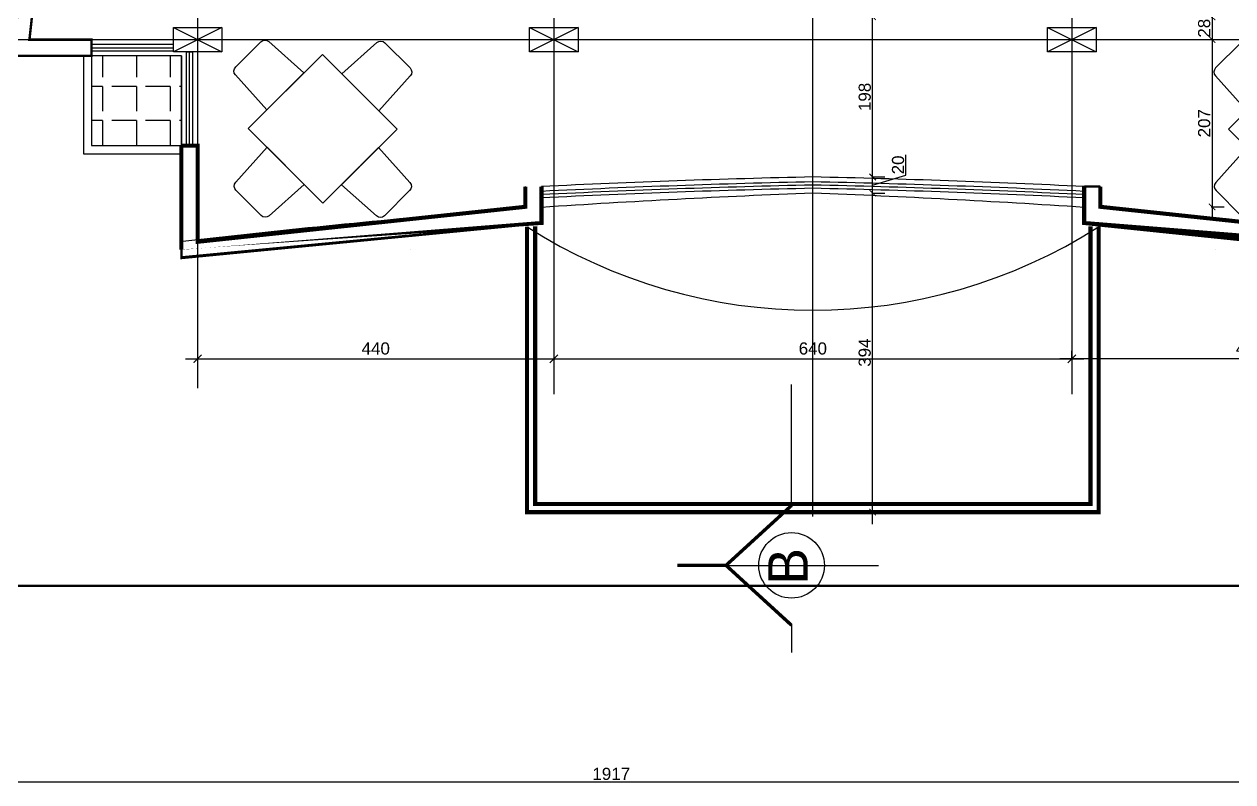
# Model space of a CAD drawing. Extents: x 250879 to 348495, y -51522 to -9360.
# Drawn here: x 307321 to 308816, y -44290 to -43353 of the extents above; entities that cross this region are included whole.
import ezdxf

# ---------------------------------------------------------------- set-up
doc = ezdxf.new("R2010")
doc.units = 0
doc.layers.get('0').update_dxf_attribs({"linetype": 'CONTINUOUS'})
doc.layers.get('DEFPOINTS').update_dxf_attribs({"color": 9, "linetype": 'CONTINUOUS'})
for name, color, linetype in [('AXIS', 1, 'CONTINUOUS'), ('COLUMN', 5, 'CONTINUOUS'), ('DIM', 3, 'CONTINUOUS'), ('FURNITURE', 4, 'CONTINUOUS'), ('WALL', 7, 'CONTINUOUS'), ('WALL1', 2, 'CONTINUOUS')]:
    doc.layers.add(name, color=color, linetype=linetype)
doc.styles.get("Standard").update_dxf_attribs({"font": 'sanss___.ttf', "height": 15})
doc.dimstyles.get("Standard").update_dxf_attribs({"dimtxt": 15, "dimasz": 10, "dimexe": 10, "dimexo": 30, "dimgap": 5, "dimtad": 1, "dimdec": 0, "dimdsep": 46, "dimtxsty": 'Standard', "dimblk1": 'ARCHTICK', "dimblk2": 'ARCHTICK', "dimsah": 1, "dimcen": 2.5, "dimdle": 15, "dimclrd": 3, "dimclre": 3, "dimclrt": 3, "dimazin": 0, "dimtfac": 1, "dimtdec": 0, "dimtmove": 2, "dimatfit": 2, "dimldrblk": 'ARCHTICK', "dimfxl": 1.045499999999997, "dimfxlon": 1, "dimtolj": 1, "dimtzin": 0, "dimarcsym": 0})
doc.dimstyles.new('STANDARD$0', dxfattribs={"dimscale": 0, "dimtxt": 12, "dimasz": 8, "dimexe": 15, "dimexo": 0.0625, "dimgap": 2, "dimtad": 1, "dimdec": 0, "dimzin": 0, "dimdsep": 46, "dimtxsty": 'Standard', "dimblk1": 'ARCHTICK', "dimblk2": 'ARCHTICK', "dimsah": 1, "dimcen": 0.09, "dimdle": 15, "dimclrd": 3, "dimclre": 3, "dimclrt": 3, "dimazin": 0, "dimtfac": 1, "dimtdec": 0, "dimtofl": 0, "dimtmove": 1, "dimatfit": 3, "dimldrblk": 'ARCHTICK', "dimfxl": 1.045499999999997, "dimfxlon": 1, "dimtolj": 1, "dimtzin": 0, "dimarcsym": 0})

# ---------------------------------------------------------------- blocks, each defined once
blk = doc.blocks.new('_ARCHTICK')
at = {"color": 0, "linetype": 'ByBlock', "const_width": 0.15}
blk.add_lwpolyline([(-0.5, -0.5), (0.5, 0.5)], dxfattribs=at)
blk = doc.blocks.new('*D2046')
at = {"layer": 'DEFPOINTS', "color": 0, "linetype": 'ByBlock', "ltscale": 3, "transparency": 16777216}
for p in [(307535.8007568899, -43759.28375353797), (307976.2776350423, -43759.28375353797), (307976.2776350423, -43767.07146409552)]:
    blk.add_point(p, dxfattribs=at)
at = {"layer": 'WALL1', "color": 3, "linetype": 'ByBlock', "lineweight": -2, "ltscale": 3, "transparency": 16777216}
for p, q in [((307520.8007568899, -43767.07146409552), (307991.2776350423, -43767.07146409552)), ((307535.8007568899, -43767.07146409552), (307535.8007568899, -43777.07146409552)), ((307976.2776350423, -43767.07146409552), (307976.2776350423, -43777.07146409552))]:
    blk.add_line(p, q, dxfattribs=at)
at = {"layer": 'WALL1', "color": 3, "linetype": 'ByBlock', "lineweight": -2, "ltscale": 3, "transparency": 16777216, "xscale": 10, "yscale": 10, "zscale": 10, "rotation": 180}
blk.add_blockref('_ARCHTICK', (307535.8007568899, -43767.07146409552), dxfattribs=at)
at = {"layer": 'WALL1', "color": 3, "linetype": 'ByBlock', "lineweight": -2, "ltscale": 3, "transparency": 16777216, "xscale": 10, "yscale": 10, "zscale": 10}
blk.add_blockref('_ARCHTICK', (307976.2776350423, -43767.07146409552), dxfattribs=at)
at = {"layer": 'WALL1', "color": 3, "linetype": 'ByBlock', "ltscale": 3, "transparency": 16777216, "insert": (307756.0391959661, -43754.34512664696), "char_height": 15, "attachment_point": 5}
blk.add_mtext('\\A1;440', dxfattribs=at)
blk = doc.blocks.new('*D2047')
at = {"layer": 'DEFPOINTS', "color": 0, "linetype": 'ByBlock', "ltscale": 3, "transparency": 16777216}
for p in [(307976.2776350423, -43759.28375353797), (308616.596558321, -43767.07146409552), (308616.596558321, -43767.07146409552)]:
    blk.add_point(p, dxfattribs=at)
at = {"layer": 'WALL1', "color": 3, "linetype": 'ByBlock', "lineweight": -2, "ltscale": 3, "transparency": 16777216}
for p, q in [((307961.2776350423, -43767.07146409552), (308631.596558321, -43767.07146409552)), ((307976.2776350423, -43767.07146409552), (307976.2776350423, -43777.07146409552)), ((308616.596558321, -43767.07146409552), (308616.596558321, -43757.07146409552))]:
    blk.add_line(p, q, dxfattribs=at)
at = {"layer": 'WALL1', "color": 3, "linetype": 'ByBlock', "lineweight": -2, "ltscale": 3, "transparency": 16777216, "xscale": 10, "yscale": 10, "zscale": 10, "rotation": 180}
blk.add_blockref('_ARCHTICK', (307976.2776350423, -43767.07146409552), dxfattribs=at)
at = {"layer": 'WALL1', "color": 3, "linetype": 'ByBlock', "lineweight": -2, "ltscale": 3, "transparency": 16777216, "xscale": 10, "yscale": 10, "zscale": 10}
blk.add_blockref('_ARCHTICK', (308616.596558321, -43767.07146409552), dxfattribs=at)
at = {"layer": 'WALL1', "color": 3, "linetype": 'ByBlock', "ltscale": 3, "transparency": 16777216, "insert": (308296.4370966817, -43754.33483858112), "char_height": 15, "attachment_point": 5}
blk.add_mtext('\\A1;640', dxfattribs=at)
blk = doc.blocks.new('*D2052')
at = {"layer": 'DEFPOINTS', "color": 0, "linetype": 'ByBlock', "ltscale": 3, "transparency": 16777216}
for p in [(308616.596558321, -43759.28375353797), (308616.596558321, -43767.07146409552), (309057.0734364734, -43759.28375353797)]:
    blk.add_point(p, dxfattribs=at)
at = {"layer": 'WALL1', "color": 3, "linetype": 'ByBlock', "lineweight": -2, "ltscale": 3, "transparency": 16777216}
for p, q in [((309072.0734364734, -43767.07146409552), (308601.596558321, -43767.07146409552)), ((308616.596558321, -43767.07146409552), (308616.596558321, -43777.07146409552)), ((309057.0734364734, -43767.07146409552), (309057.0734364734, -43777.07146409552))]:
    blk.add_line(p, q, dxfattribs=at)
at = {"layer": 'WALL1', "color": 3, "linetype": 'ByBlock', "lineweight": -2, "ltscale": 3, "transparency": 16777216, "xscale": 10, "yscale": 10, "zscale": 10, "rotation": 180}
blk.add_blockref('_ARCHTICK', (308616.596558321, -43767.07146409552), dxfattribs=at)
at = {"layer": 'WALL1', "color": 3, "linetype": 'ByBlock', "lineweight": -2, "ltscale": 3, "transparency": 16777216, "xscale": 10, "yscale": 10, "zscale": 10}
blk.add_blockref('_ARCHTICK', (309057.0734364734, -43767.07146409552), dxfattribs=at)
at = {"layer": 'WALL1', "color": 3, "linetype": 'ByBlock', "ltscale": 3, "transparency": 16777216, "insert": (308836.8349973972, -43754.34512664696), "char_height": 15, "attachment_point": 5}
blk.add_mtext('\\A1;440', dxfattribs=at)
blk = doc.blocks.new('*D24')
at = {"layer": 'DEFPOINTS', "color": 0, "linetype": 'Continuous', "transparency": 16777216}
for p in [(157318.4182129309, -36546.69352747884), (159235.4182129309, -36546.69352747884), (159235.4182129309, -36789.02014064544)]:
    blk.add_point(p, dxfattribs=at)
at = {"layer": 'WALL', "color": 3, "linetype": 'Continuous', "lineweight": -2, "transparency": 16777216}
for p, q in [((157303.4182129309, -36789.02014064544), (159250.4182129309, -36789.02014064544)), ((157318.4182129309, -36787.97464064544), (157318.4182129309, -36804.02014064544)), ((159235.4182129309, -36787.97464064544), (159235.4182129309, -36804.02014064544))]:
    blk.add_line(p, q, dxfattribs=at)
at = {"layer": 'WALL', "color": 3, "linetype": 'Continuous', "lineweight": -2, "transparency": 16777216, "xscale": 8, "yscale": 8, "zscale": 8, "rotation": 180}
blk.add_blockref('_ARCHTICK', (157318.4182129309, -36789.02014064544), dxfattribs=at)
at = {"layer": 'WALL', "color": 3, "linetype": 'Continuous', "lineweight": -2, "transparency": 16777216, "xscale": 8, "yscale": 8, "zscale": 8}
blk.add_blockref('_ARCHTICK', (159235.4182129309, -36789.02014064544), dxfattribs=at)
at = {"layer": 'WALL', "color": 3, "linetype": 'Continuous', "transparency": 16777216, "insert": (158276.9182129309, -36779.29380319688), "char_height": 15, "attachment_point": 5}
blk.add_mtext('\\A1;1917', dxfattribs=at)
blk = doc.blocks.new('T')
at = {"layer": 'FURNITURE'}
for p, q in [((59.79252248664852, 45), (29.25238714070292, 45)), ((24.26008537464077, 40.2773500981275), (22.02245481364662, 0)), ((67.02245481364662, 0), (64.78482425265247, 40.2773500981275)), ((67.02245481364662, 0), (22.02245481364662, 0)), ((-45, -29.7299323269981), (-45, -60.2700676729437)), ((0, -22.5), (-40.2773500981275, -24.73763056099415)), ((0, -22.5), (0, -67.5)), ((90.71160120709101, -22.5), (130.9889513051603, -24.73763056099415)), ((90.71160120709101, -22.5), (90.71160120709101, -67.5)), ((135.711601207091, -29.7299323269981), (135.711601207091, -60.2700676729437)), ((-40.2773500981275, -65.26236943900585), (0, -67.5)), ((130.9889513051603, -65.26236943900585), (90.71160120709101, -67.5)), ((67.8558006035164, -90), (22.8558006035164, -90)), ((25.09343116451055, -130.2773500981275), (22.8558006035164, -90)), ((67.8558006035164, -90), (65.61817004252225, -130.2773500981275)), ((60.62586827651832, -135), (30.08573293057271, -135))]:
    blk.add_line(p, q, dxfattribs=at)
blk.add_lwpolyline([(90.71160120709101, -90), (0, -90), (0, 0), (90.71160120709101, 0)], close=True, dxfattribs=at)
for centre, start, end in [((29.25238714070292, 40), 90, 176.8201698792108), ((59.79252248664852, 40), 3.179830120789212, 90), ((-40.00000000005821, -29.7299323269981), 93.1798301207892, 180), ((130.711601207091, -29.7299323269981), 0, 86.82016987921078), ((-40.00000000005821, -60.2700676729437), 180, 266.8201698792108), ((130.711601207091, -60.2700676729437), 273.1798301207892, 0), ((30.08573293057271, -130), 183.1798301207892, 270), ((60.6258682764601, -130), 270, 356.8201698792108)]:
    blk.add_arc(centre, 5, start, end, dxfattribs=at)
at = {"layer": 'WALL'}
for p, q in [((-81.2861841992708, -65), (-81.2861841992708, -65)), ((124.2175085435156, -65), (124.2175085435156, -65))]:
    blk.add_line(p, q, dxfattribs=at)
blk = doc.blocks.new('COLUMN')
at = {"layer": 'AXIS'}
for p, q in [((236924.6994773077, -9644.256519553426), (236984.6994773077, -9674.256519553426)), ((236984.6994773077, -9644.256519553426), (236924.6994773077, -9674.256519553426))]:
    blk.add_line(p, q, dxfattribs=at)
at = {"layer": 'COLUMN'}
blk.add_lwpolyline([(236924.6994773077, -9644.256519553426), (236984.6994773077, -9644.256519553426), (236984.6994773077, -9674.256519553426), (236924.6994773077, -9674.256519553426)], close=True, dxfattribs=at)
blk = doc.blocks.new('AXISG')
at = {"layer": 'AXIS'}
for p, q in [((306715.5200998911, -23682.84522527471), (306715.5200998911, -19766.81669786142)), ((305954.8837600994, -19949.16446858895), (305954.8837600994, -23524.12586554483)), ((306395.3606382518, -19949.16446858895), (306395.3606382518, -23531.69156735711)), ((307035.6795615304, -19949.16446858895), (307035.6795615304, -23531.69156735711)), ((305587.5163161242, -23093.16213682806), (307936.9012656476, -23093.16213682806))]:
    blk.add_line(p, q, dxfattribs=at)
at = {"layer": 'WALL', "linetype": 'Continuous'}
for p in [(69000.18428279168, -13433.90561727464), (69440.66116094415, -13433.90561727464), (70080.98008422274, -13433.90561727464)]:
    blk.add_blockref('COLUMN', p, dxfattribs=at)
blk = doc.blocks.new('sec')
at = {"layer": 'WALL'}
for p, q in [((0, 105.8532076054325), (0, 319.4481774866144)), ((0, 105.8532076054325), (-115.7147705813695, 0)), ((-115.7147705813695, 0), (153.6676689041051, 0)), ((0, -105.8532076054325), (0, -153.7743780556848))]:
    blk.add_line(p, q, dxfattribs=at)
at = {"layer": 'WALL', "const_width": 6}
for points in [[(0, 105.8532076054325), (-115.7147705813695, 0), (-201.5248270763404, 0)], [(0, -105.8532076054325), (-115.7147705813695, 0)]]:
    blk.add_lwpolyline(points, dxfattribs=at)
at = {"layer": 'WALL'}
blk.add_circle((0, 0), 57.93203715517807, dxfattribs=at)
blk = doc.blocks.new('*D1936')
at = {"layer": 'DEFPOINTS', "color": 0, "linetype": 'Continuous', "transparency": 16777216}
for p in [(308586.5965583209, -42714.17488419762), (308586.5965583209, -43344.11540488907), (308789.9962061851, -43344.11540488907)]:
    blk.add_point(p, dxfattribs=at)
at = {"layer": 'WALL', "color": 3, "linetype": 'Continuous', "lineweight": -2, "transparency": 16777216}
for p, q in [((308789.9962061851, -42699.17488419762), (308789.9962061851, -43359.11540488907)), ((308788.9507061851, -42714.17488419762), (308804.9962061851, -42714.17488419762)), ((308788.9507061851, -43344.11540488907), (308804.9962061851, -43344.11540488907))]:
    blk.add_line(p, q, dxfattribs=at)
at = {"layer": 'WALL', "color": 3, "linetype": 'Continuous', "lineweight": -2, "transparency": 16777216, "xscale": 8, "yscale": 8, "zscale": 8}
for p, rotation in [((308789.9962061851, -42714.17488419762), 90), ((308789.9962061851, -43344.11540488907), 270)]:
    blk.add_blockref('_ARCHTICK', p, dxfattribs=dict(at, rotation=rotation))
at = {"layer": 'WALL', "color": 3, "linetype": 'Continuous', "transparency": 16777216, "insert": (308780.2595806707, -43029.1451445433), "char_height": 15, "attachment_point": 5, "rotation": 90}
blk.add_mtext('\\A1;630', dxfattribs=at)
blk = doc.blocks.new('*D1937')
at = {"layer": 'DEFPOINTS', "color": 0, "linetype": 'Continuous', "transparency": 16777216}
for p in [(308586.5965583209, -43344.11540488907), (308752.5874353039, -43372.32733898071), (308789.9962061851, -43372.32733898071)]:
    blk.add_point(p, dxfattribs=at)
at = {"layer": 'WALL', "color": 3, "linetype": 'Continuous', "lineweight": -2, "transparency": 16777216}
for p, q in [((308789.9962061851, -43329.11540488907), (308789.9962061851, -43387.32733898071)), ((308788.9507061851, -43344.11540488907), (308804.9962061851, -43344.11540488907)), ((308788.9507061851, -43372.32733898071), (308804.9962061851, -43372.32733898071))]:
    blk.add_line(p, q, dxfattribs=at)
at = {"layer": 'WALL', "color": 3, "linetype": 'Continuous', "lineweight": -2, "transparency": 16777216, "xscale": 8, "yscale": 8, "zscale": 8}
for p, rotation in [((308789.9962061851, -43344.11540488907), 90), ((308789.9962061851, -43372.32733898071), 270)]:
    blk.add_blockref('_ARCHTICK', p, dxfattribs=dict(at, rotation=rotation))
at = {"layer": 'WALL', "color": 3, "linetype": 'Continuous', "transparency": 16777216, "insert": (308780.2698687366, -43358.22137193484), "char_height": 15, "attachment_point": 5, "rotation": 90}
blk.add_mtext('\\A1;28', dxfattribs=at)
blk = doc.blocks.new('*D1938')
at = {"layer": 'DEFPOINTS', "color": 0, "linetype": 'Continuous', "transparency": 16777216}
for p in [(308752.5874353039, -43372.32733898071), (308651.8943428001, -43579.04638838176), (308789.9962061851, -43579.04638838176)]:
    blk.add_point(p, dxfattribs=at)
at = {"layer": 'WALL', "color": 3, "linetype": 'Continuous', "lineweight": -2, "transparency": 16777216}
for p, q in [((308789.9962061851, -43357.32733898071), (308789.9962061851, -43594.04638838176)), ((308788.9507061851, -43372.32733898071), (308804.9962061851, -43372.32733898071)), ((308788.9507061851, -43579.04638838176), (308804.9962061851, -43579.04638838176))]:
    blk.add_line(p, q, dxfattribs=at)
at = {"layer": 'WALL', "color": 3, "linetype": 'Continuous', "lineweight": -2, "transparency": 16777216, "xscale": 8, "yscale": 8, "zscale": 8}
for p, rotation in [((308789.9962061851, -43372.32733898071), 90), ((308789.9962061851, -43579.04638838176), 270)]:
    blk.add_blockref('_ARCHTICK', p, dxfattribs=dict(at, rotation=rotation))
at = {"layer": 'WALL', "color": 3, "linetype": 'Continuous', "transparency": 16777216, "insert": (308780.2698687366, -43475.68686368119), "char_height": 15, "attachment_point": 5, "rotation": 90}
blk.add_mtext('\\A1;207', dxfattribs=at)
blk = doc.blocks.new('*D1946')
at = {"layer": 'DEFPOINTS', "color": 0, "linetype": 'Continuous', "transparency": 16777216}
for p in [(308296.4370964004, -43562.17857599627), (308370.3570879739, -43562.17857599627), (308383.8930063897, -43956.65056122249)]:
    blk.add_point(p, dxfattribs=at)
at = {"layer": 'WALL', "color": 3, "linetype": 'Continuous', "lineweight": -2, "transparency": 16777216}
for p, q in [((308370.3570879739, -43971.65056122249), (308370.3570879739, -43547.17857599627)), ((308369.3115879739, -43562.17857599627), (308385.3570879739, -43562.17857599627)), ((308371.4025879739, -43956.65056122249), (308355.3570879739, -43956.65056122249))]:
    blk.add_line(p, q, dxfattribs=at)
at = {"layer": 'WALL', "color": 3, "linetype": 'Continuous', "lineweight": -2, "transparency": 16777216, "xscale": 8, "yscale": 8, "zscale": 8}
for p, rotation in [((308370.3570879739, -43562.17857599627), 90), ((308370.3570879739, -43956.65056122249), 270)]:
    blk.add_blockref('_ARCHTICK', p, dxfattribs=dict(at, rotation=rotation))
at = {"layer": 'WALL', "color": 3, "linetype": 'Continuous', "transparency": 16777216, "insert": (308360.6204624595, -43759.41456860933), "char_height": 15, "attachment_point": 5, "rotation": 90}
blk.add_mtext('\\A1;394', dxfattribs=at)
blk = doc.blocks.new('*D1947')
at = {"layer": 'DEFPOINTS', "color": 0, "linetype": 'Continuous', "transparency": 16777216}
for p in [(308296.4370968628, -43542.15186862173), (308370.3570879739, -43542.15186862173), (308296.4370964004, -43562.17857599627)]:
    blk.add_point(p, dxfattribs=at)
at = {"layer": 'WALL', "color": 3, "linetype": 'Continuous', "lineweight": -2, "transparency": 16777216}
for p, q in [((308370.3570879739, -43577.17857599627), (308370.3570879739, -43527.15186862173)), ((308411.5361003196, -43539.8115186053), (308411.5361003196, -43514.61810296743)), ((308369.3115879739, -43542.15186862173), (308385.3570879739, -43542.15186862173)), ((308370.3570879739, -43552.165222309), (308411.5361003196, -43539.8115186053)), ((308369.3115879739, -43562.17857599627), (308385.3570879739, -43562.17857599627))]:
    blk.add_line(p, q, dxfattribs=at)
at = {"layer": 'WALL', "color": 3, "linetype": 'Continuous', "lineweight": -2, "transparency": 16777216, "xscale": 8, "yscale": 8, "zscale": 8}
for p, rotation in [((308370.3570879739, -43542.15186862173), 90), ((308370.3570879739, -43562.17857599627), 270)]:
    blk.add_blockref('_ARCHTICK', p, dxfattribs=dict(at, rotation=rotation))
at = {"layer": 'WALL', "color": 3, "linetype": 'Continuous', "transparency": 16777216, "insert": (308401.809762871, -43527.21481078632), "char_height": 15, "attachment_point": 5, "rotation": 90}
blk.add_mtext('\\A1;20', dxfattribs=at)
blk = doc.blocks.new('*D1948')
at = {"layer": 'DEFPOINTS', "color": 0, "linetype": 'Continuous', "transparency": 16777216}
for p in [(308370.3570879739, -43344.11540488907), (308384.086463927, -43344.11540488907), (308296.4370968628, -43542.15186862173)]:
    blk.add_point(p, dxfattribs=at)
at = {"layer": 'WALL', "color": 3, "linetype": 'Continuous', "lineweight": -2, "transparency": 16777216}
for p, q in [((308370.3570879739, -43557.15186862173), (308370.3570879739, -43329.11540488907)), ((308371.4025879739, -43344.11540488907), (308355.3570879739, -43344.11540488907)), ((308369.3115879739, -43542.15186862173), (308385.3570879739, -43542.15186862173))]:
    blk.add_line(p, q, dxfattribs=at)
at = {"layer": 'WALL', "color": 3, "linetype": 'Continuous', "lineweight": -2, "transparency": 16777216, "xscale": 8, "yscale": 8, "zscale": 8}
for p, rotation in [((308370.3570879739, -43344.11540488907), 90), ((308370.3570879739, -43542.15186862173), 270)]:
    blk.add_blockref('_ARCHTICK', p, dxfattribs=dict(at, rotation=rotation))
at = {"layer": 'WALL', "color": 3, "linetype": 'Continuous', "transparency": 16777216, "insert": (308360.6307505253, -43443.13363675535), "char_height": 15, "attachment_point": 5, "rotation": 90}
blk.add_mtext('\\A1;198', dxfattribs=at)
blk = doc.blocks.new('*D1949')
at = {"layer": 'DEFPOINTS', "color": 0, "linetype": 'Continuous', "transparency": 16777216}
for p in [(308370.3570879739, -42714.17488419762), (308441.5168275013, -42714.17488419762), (308384.086463927, -43344.11540488907)]:
    blk.add_point(p, dxfattribs=at)
at = {"layer": 'WALL', "color": 3, "linetype": 'Continuous', "lineweight": -2, "transparency": 16777216}
for p, q in [((308370.3570879739, -43359.11540488907), (308370.3570879739, -42699.17488419762)), ((308371.4025879739, -42714.17488419762), (308355.3570879739, -42714.17488419762)), ((308371.4025879739, -43344.11540488907), (308355.3570879739, -43344.11540488907))]:
    blk.add_line(p, q, dxfattribs=at)
at = {"layer": 'WALL', "color": 3, "linetype": 'Continuous', "lineweight": -2, "transparency": 16777216, "xscale": 8, "yscale": 8, "zscale": 8}
for p, rotation in [((308370.3570879739, -42714.17488419762), 90), ((308370.3570879739, -43344.11540488907), 270)]:
    blk.add_blockref('_ARCHTICK', p, dxfattribs=dict(at, rotation=rotation))
at = {"layer": 'WALL', "color": 3, "linetype": 'Continuous', "transparency": 16777216, "insert": (308360.6204624595, -43029.1451445433), "char_height": 15, "attachment_point": 5, "rotation": 90}
blk.add_mtext('\\A1;630', dxfattribs=at)
blk = doc.blocks.new('site77')
at = {"layer": 'WALL', "linetype": 'Continuous', "const_width": 3}
blk.add_lwpolyline([(159633.4182129309, -32835.69352747884), (157318.4182129309, -32835.69352747884), (157318.4182129309, -36546.69352747884), (159235.4182129309, -36546.69352747884)], dxfattribs=at)
at = {"layer": 'WALL', "linetype": 'Continuous'}
dim = blk.add_linear_dim(base=(159235.4182129309, -36789.02014064544), p1=(157318.4182129309, -36546.69352747884), p2=(159235.4182129309, -36546.69352747884), dimstyle='STANDARD$0', override={"dimscale": 1}, dxfattribs=at)
dim.commit()
dim.dimension.update_dxf_attribs({"geometry": '*D24', "text_midpoint": (158276.9182129309, -36779.29380319688)})

msp = doc.modelspace()

# ---------------------------------------------------------------- hatches: boundary and pattern name
at = {"layer": 'AXIS'}
h = msp.add_hatch(dxfattribs=at)
h.set_pattern_fill('ANGLE', color=256, scale=6, style=0)
h.set_pattern_definition([(180, (546011.772913781, -52231.4192722681), (0, -41.91), [30.48, -11.43]), (270, (546011.772913781, -52231.4192722681), (41.91, -2.566247367613279e-15), [30.48, -11.43])])
h.paths.add_polyline_path([(307404.7374023013, -43503.39069356932), (307515.8007568899, -43503.39069356926), (307515.8007568899, -43392.32733898074), (307404.7374023013, -43392.32733898103)])

# ---------------------------------------------------------------- linework, layer by layer
for p, q in [((307976.2776350423, -39720.65993761762), (307976.2776350423, -43750.85676950975)), ((308616.5965583209, -39720.65993761762), (308616.5965583209, -43750.85676950975)), ((307535.8007568899, -39780.65993761762), (307535.8007568899, -43803.29106769748)), ((308296.4370966817, -43763.11457245543), (308296.4370966817, -42392.91930225179)), ((307421.4325410841, -43372.32733898071), (309517.8182624381, -43372.32733898071))]:
    msp.add_line(p, q, dxfattribs=at)
at = {"layer": 'FURNITURE', "ltscale": 3}
for points in [[(307505.8007568899, -43386.15627937996), (307505.8007568899, -43378.49839858163), (307404.7374023014, -43378.49839858185), (307404.7374023015, -43386.15627938018)], [(307505.8007568899, -43386.15627937996), (307505.8007568899, -43378.49839858163), (307404.7374023014, -43378.49839858185), (307404.7374023015, -43386.15627938018)], [(307521.9718164906, -43387.32733898071), (307529.629697289, -43387.32733898071), (307529.629697289, -43503.39069356923), (307521.9718164906, -43503.39069356923)], [(307521.9718164907, -43387.32733898071), (307529.629697289, -43387.32733898071), (307529.629697289, -43503.39069356923), (307521.9718164907, -43503.39069356923)]]:
    msp.add_lwpolyline(points, close=True, dxfattribs=at)
for points in [[(307515.80075689, -43392.32733898074), (307384.7374023015, -43392.32733898109)], [(307515.80075689, -43392.32733898074), (307404.7374023015, -43392.32733898109)], [(307515.80075689, -43392.32733898065), (307515.80075689, -43523.39069356923)], [(307515.8007568899, -43392.32733898065), (307515.8007568899, -43523.39069356923)], [(307535.8007568899, -43392.32733898085), (307535.80075689, -43622.32733898085), (307940.9798505632, -43579.04638838176), (307940.9798505632, -43553.98419830581)], [(309057.0734364734, -43392.32733898085), (309057.0734364733, -43622.32733898085), (308651.8943428001, -43579.04638838176), (308651.8943428001, -43553.98419830581)]]:
    msp.add_lwpolyline(points, dxfattribs=at)
at = {"layer": 'FURNITURE'}
for points in [[(307394.7374023014, -43392.32733898071), (307394.7374023014, -43513.39069356932), (307515.80075689, -43513.39069356926)], [(307394.7374023013, -43392.32733898071), (307394.7374023013, -43513.39069356932), (307515.8007568899, -43513.39069356926)]]:
    msp.add_lwpolyline(points, dxfattribs=at)
for points in [[(307515.8007568899, -43392.32733898074), (307404.7374023014, -43392.32733898079), (307404.7374023014, -43503.39069356932), (307515.8007568899, -43503.39069356926)], [(307515.8007568898, -43392.32733898074), (307404.7374023013, -43392.32733898079), (307404.7374023013, -43503.39069356932), (307515.8007568898, -43503.39069356926)]]:
    msp.add_lwpolyline(points, close=True, dxfattribs=at)
at = {"layer": 'FURNITURE', "const_width": 5}
for points in [[(307943.1474568509, -43603.78620866306), (307943.1474568509, -43956.65056122252), (308296.4370966816, -43956.65056122247)], [(307953.1474568509, -43603.14135767924), (307953.1474568509, -43946.65056122252), (308296.4370966816, -43946.65056122247)], [(308639.7267365123, -43603.14135767924), (308639.7267365123, -43946.65056122252), (308296.4370966816, -43946.65056122247)], [(308649.7267365123, -43603.78620866306), (308649.7267365123, -43956.65056122252), (308296.4370966816, -43956.65056122247)]]:
    msp.add_lwpolyline(points, dxfattribs=at)
at = {"layer": 'FURNITURE'}
for centre, radius, start, end in [((308564.603031692, -55900.99114207074), 12355.74171636226, 91.24363094761883, 92.80022773668543), ((308564.603031692, -55900.99114207074), 12355.74171636226, 91.24363094761883, 92.80022773668543), ((308564.8419020323, -55900.98762435768), 12347.73459476139, 91.24554620029642, 92.80315209521308), ((308028.2711615027, -55900.99114206897), 12355.74171635841, 87.19977226329421, 88.75636904904692), ((308028.2711615027, -55900.99114206897), 12355.74171635841, 87.19977226329421, 88.75636904904692), ((308028.032290711, -55900.98762437717), 12347.7345948007, 87.19684790143548, 88.7544537996945)]:
    msp.add_arc(centre, radius, start, end, dxfattribs=at)
at = {"layer": 'WALL', "linetype": 'Continuous'}
msp.add_line((307371.1694506744, -42977.16275271294), (307327.8885000748, -43372.32733897884), dxfattribs=at)
at = {"layer": 'WALL', "linetype": 'Continuous', "ltscale": 3}
for p, q in [((307327.8885000748, -43372.32733897884), (307404.7374023018, -43372.32733897902)), ((307404.7374023018, -43372.32733897902), (307404.7374023018, -43392.32733897902)), ((307404.7374023018, -43392.32733897934), (307307.8885000747, -43392.32733897879))]:
    msp.add_line(p, q, dxfattribs=at)
at = {"layer": 'WALL'}
msp.add_line((308314.9464639329, -43570.49529260876), (308314.9464639329, -43570.49529260876), dxfattribs=at)
at = {"layer": 'WALL', "linetype": 'Continuous', "const_width": 3}
for points in [[(307505.8007568869, -42957.16275271324), (307351.1694506745, -42957.16275271289), (307307.8885000747, -43392.32733897879), (307404.7374023015, -43392.32733897879), (307404.7374023015, -43372.32733897902), (307327.8885000748, -43372.32733897884), (307371.1694506744, -42977.16275271294), (307485.2625731744, -42977.16275271249), (307485.2625731744, -42987.16275271842), (307505.8007568826, -42987.16275271836)], [(307960.9766097412, -43553.98419830579), (307960.9798582958, -43599.15390570167), (307515.8007568941, -43642.32733898042), (307515.8007568896, -43503.39069356937)], [(308631.8975836221, -43553.98419830579), (308631.8943350676, -43599.15390570167), (309077.0734364692, -43642.32733898042), (309077.0734364737, -43503.39069356937)], [(308631.8943428001, -43553.98419830579), (308651.8943428001, -43553.98419830581)]]:
    msp.add_lwpolyline(points, dxfattribs=at)
at = {"layer": 'WALL', "linetype": 'Continuous', "ltscale": 3}
for points in [[(309077.0734364734, -43392.32733898088), (309077.0734364733, -43642.32733898088), (308631.8943428001, -43599.04638838176), (308631.8943428001, -43553.98419830579)], [(307515.8007568899, -43503.3906935694), (307515.80075689, -43642.32733898088), (307960.9798505632, -43599.04638838176), (307960.9798505632, -43553.98419830579)]]:
    msp.add_lwpolyline(points, dxfattribs=at)
at = {"layer": 'WALL', "linetype": 'Continuous', "ltscale": 3, "const_width": 5}
for points in [[(307515.8007568896, -43503.39069356937), (307515.80075689, -43642.32733898088), (307960.9798505632, -43599.04638838174), (307960.9798505632, -43553.98419830579)], [(307940.9798505632, -43553.98419830581), (307940.9798505632, -43579.04638838176), (307535.80075689, -43622.32733898085), (307535.80075689, -43503.39069356937), (307515.80075689, -43503.3906935694)], [(309077.0734364737, -43503.39069356937), (309077.0734364733, -43642.32733898088), (308631.8943428001, -43599.04638838174), (308631.8943428001, -43553.98419830579)], [(308651.8943428001, -43553.98419830581), (308651.8943428001, -43579.04638838176), (309057.0734364733, -43622.32733898085), (309057.0734364734, -43503.39069356937), (309077.0734364734, -43503.3906935694)]]:
    msp.add_lwpolyline(points, dxfattribs=at)
at = {"layer": 'WALL', "linetype": 'Continuous'}
for centre, radius, start, end in [((308564.7224663302, -55900.98938317042), 12351.73815549902, 91.24458826021966, 92.80168943590347), ((308028.1517262752, -55900.98938319793), 12351.73815555319, 87.1983105574344, 88.75541173644608), ((308936.0476362952, -55939.5476664885), 12398.96316262905, 94.90325396015395, 96.58809141743063), ((308936.0476362952, -55939.5476664885), 12398.96316262905, 94.90325396015395, 96.58809141743063), ((307656.826557068, -55939.5476664885), 12398.96316262905, 83.41190858256937, 85.09674604316889), ((307656.826557068, -55939.5476664885), 12398.96316262905, 83.41190858256937, 85.09674604316889), ((308296.4370966816, -43050.57175778426), 656.3991150762154, 237.4371916875477, 302.5628083124523)]:
    msp.add_arc(centre, radius, start, end, dxfattribs=at)
at = {"layer": 'WALL1'}
for p, q in [((307404.7374023014, -43382.32733898103), (307505.8007568899, -43382.32733898078)), ((307404.7374023014, -43382.32733898103), (307505.8007568899, -43382.32733898078)), ((307525.8007568899, -43503.39069356923), (307525.8007568899, -43387.32733898071)), ((307525.8007568899, -43503.39069356923), (307525.8007568899, -43387.32733898071))]:
    msp.add_line(p, q, dxfattribs=at)
for centre, radius, start, end in [((308564.4238793039, -55900.99378046665), 12361.74705765887, 91.24219614691, 92.79803696433491), ((308028.4503146078, -55900.99378045028), 12361.74705762615, 87.20196303899617, 88.75780385642425), ((308776.3104469335, -55907.40228072331), 12354.54680481264, 92.2260335684049, 93.78394924041753), ((307816.5637463669, -55907.40228072923), 12354.54680482481, 86.21604431891029, 87.77396643492764)]:
    msp.add_arc(centre, radius, start, end, dxfattribs=at)

# ---------------------------------------------------------------- block references
at = {"layer": 'WALL', "linetype": 'Continuous'}
for name, p in [('AXISG', (1580.916996790504, -20279.16520215265)), ('site77', (149770.2785266197, -7501.140052703857))]:
    msp.add_blockref(name, p, dxfattribs=at)
at = {"layer": 'WALL1'}
for p, xscale, yscale, zscale, rotation in [((307782.4260100534, -43482.93618494484), -1.440000000001067, 1.440000000002328, 1.44, 315.0000000004094), ((308810.4481833099, -43482.93618494484), 1.440000000001067, 1.440000000001067, 1.440000000001067, 44.99999999959059)]:
    msp.add_blockref('T', p, dxfattribs=dict(at, xscale=xscale, yscale=yscale, zscale=zscale, rotation=rotation))
at = {"layer": 'WALL1', "xscale": 0.7000000000116415, "yscale": 0.7000000000116415, "zscale": 0.7000000000116415}
msp.add_blockref('sec', (308270.1064247626, -44022.45541872953), dxfattribs=at)

# ---------------------------------------------------------------- texts
at = {"layer": 'DIM', "insert": (308241.1996074139, -44000.90389442172), "char_height": 49, "width": 359.60498, "attachment_point": 3, "rotation": 90.00000000000004}
msp.add_mtext('B', dxfattribs=at)

# ---------------------------------------------------------------- dimensions: what is measured, and where the dimension line sits
at = {"layer": 'WALL', "linetype": 'Continuous'}
for base, p1, p2, picture, middle in [((308370.3570879739, -42714.17488419762), (308384.086463927, -43344.11540488907), (308441.5168275013, -42714.17488419762), '*D1949', (308360.6204624595, -43029.1451445433)), ((308789.9962061851, -43344.11540488907), (308586.5965583209, -42714.17488419762), (308586.5965583209, -43344.11540488907), '*D1936', (308780.2595806707, -43029.1451445433)), ((308370.3570879739, -43344.11540488907), (308296.4370968628, -43542.15186862173), (308384.086463927, -43344.11540488907), '*D1948', (308360.6307505253, -43443.13363675535)), ((308789.9962061851, -43372.32733898071), (308586.5965583209, -43344.11540488907), (308752.5874353039, -43372.32733898071), '*D1937', (308780.2698687366, -43358.22137193484)), ((308789.9962061851, -43579.04638838176), (308752.5874353039, -43372.32733898071), (308651.8943428001, -43579.04638838176), '*D1938', (308780.2698687366, -43475.68686368119)), ((308370.3570879739, -43542.15186862173), (308296.4370964004, -43562.17857599627), (308296.4370968628, -43542.15186862173), '*D1947', (308401.809762871, -43537.81151860525)), ((308370.3570879739, -43562.17857599627), (308383.8930063897, -43956.65056122249), (308296.4370964004, -43562.17857599627), '*D1946', (308360.6204624595, -43759.41456860933))]:
    dim = msp.add_linear_dim(base=base, p1=p1, p2=p2, angle=90, dimstyle='STANDARD$0', override={"dimscale": 1}, dxfattribs=at)
    dim.commit()
    dim.dimension.update_dxf_attribs({"geometry": picture, "text_midpoint": middle})
at = {"layer": 'WALL1', "linetype": 'ByBlock', "ltscale": 3}
dim = msp.add_linear_dim(base=(307976.2776350423, -43767.07146409552), p1=(307535.8007568899, -43759.28375353797), p2=(307976.2776350423, -43759.28375353797), dimstyle='Standard', dxfattribs=at)
dim.commit()
dim.dimension.update_dxf_attribs({"geometry": '*D2046', "text_midpoint": (307756.0391959661, -43754.34512664696)})
dim = msp.add_linear_dim(base=(308616.596558321, -43767.07146409552), p1=(307976.2776350423, -43759.28375353797), p2=(308616.596558321, -43767.07146409552), dimstyle='Standard', override={"dimtmove": 1}, dxfattribs=at)
dim.commit()
dim.dimension.update_dxf_attribs({"geometry": '*D2047', "text_midpoint": (308296.4370966817, -43754.33483858112)})
dim = msp.add_linear_dim(base=(308616.596558321, -43767.07146409552), p1=(309057.0734364734, -43759.28375353797), p2=(308616.596558321, -43759.28375353797), angle=180, dimstyle='Standard', dxfattribs=at)
dim.commit()
dim.dimension.update_dxf_attribs({"geometry": '*D2052', "text_midpoint": (308836.8349973972, -43754.34512664696)})

doc.saveas('drawing.dxf')
